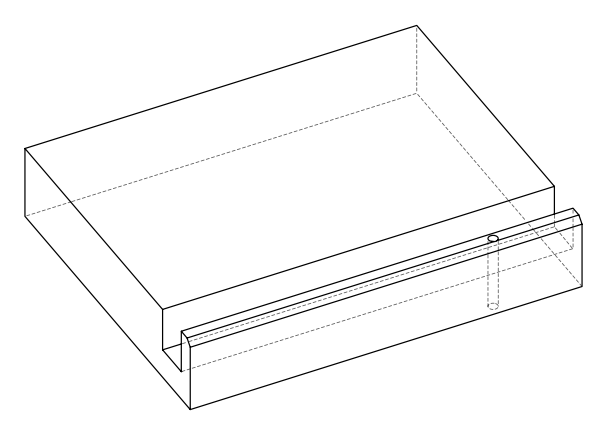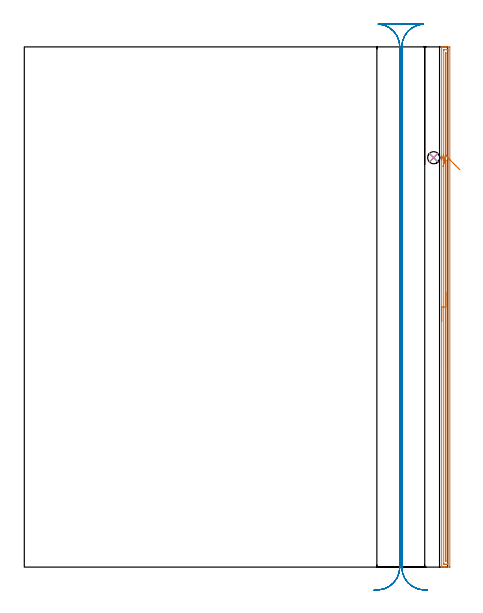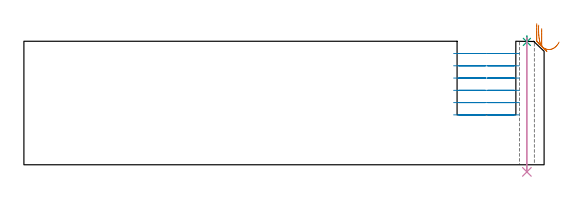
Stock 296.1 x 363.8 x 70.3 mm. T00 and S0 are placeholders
(PLAN: 4 operations, 3 tool changes, 19.8 min)
(1 AREA_MILL | FG_CHAMFER_SURFACE | UGT0205_001 | 8.98 min | 5916 mm3)
(2 MILL_RECTANGULAR_SLOT | SLOT_RECTANGULAR | UGT0201_004 | Follow Part, ap 8, ae 75% | 10.44 min | 509293 mm3)
(3 SPOT_DRILL | STEP1HOLE | NXT0321_9005460120000 | 0.03 min | 47 mm3)
(4 DRILL_THROUGH_HOLE_INTO_CENTER | STEP1HOLE | UGT0301_480 | 0.31 min | 4018 mm3)
(TOOL UGT0205_001 | Chamfer Mill 20 x 3 x 45 deg. | D20 FL50 Z2)
(TOOL UGT0201_004 | End Mill 32 mm | D32 FL53 Z6)
(TOOL NXT0321_9005460120000 | NC Spot Drill, 142deg, 12mm, Carbide, Uncoated | D12 PA142 FL30 Z2)
(TOOL UGT0301_480 | Carbide Drill 8.5 mm | D8.5 PA118 FL75 Z2)
(OP 1 AREA_MILL)
G17 G21 G94 G90
T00 M6
G54
G17 G0 G90 X291.905 Y171.91 S1061 M3
G43 Z80.3 H0
Z80.295
G94 G1 Y171.948 Z79.423 F250.
Y172.062 Z78.558
Y172.251 Z77.707
Y172.513 Z76.875
Y172.847 Z76.069
Y173.25 Z75.295
Y173.719 Z74.559
Y174.25 Z73.867
Y174.839 Z73.224
Y175.482 Z72.634
Y176.174 Z72.103
Y176.91 Z71.634
Y177.684 Z71.232
Y178.49 Z70.898
Y179.322 Z70.635
Y180.174 Z70.447
Y181.038 Z70.333
Y181.91 Z70.295
X291.908 Y284.75 Z70.291
X291.912 Y285.171 Z70.279
X291.942 Y285.364 Z70.256
X291.955 Y285.439 Z70.243
X291.973 Y285.562 Z70.224
X292.005 Y285.798 Z70.185
X292.019 Y285.884 Z70.174
X292.039 Y286.107 Z70.156
X292.044 Y286.265 Z70.154
X292.045 Y286.314 Z70.152
Y286.331 Z70.153
X292.035 Y286.556 Z70.158
X292.028 Y286.624 Z70.165
X292.011 Y286.78 Z70.179
X292.007 Y286.803 Z70.183
X291.965 Y287.063 Z70.231
X291.927 Y287.278 Z70.268
X291.917 Y287.339 Z70.278
X291.913 Y287.436 Z70.282
X291.907 Y287.807 Z70.29
X291.908 Y288.121 Z70.292
X291.9 Y363.633 Z70.3
X291.903 Y363.79 Z70.288
X291.961 Y363.793 Z70.23
X292.362 Y363.8 Z69.838
X292.741 Z69.458
X293.41 Z68.785
X294.638 Z67.559
X295.197 Z66.998
X295.81 Z66.385
X297.596 Y363.799 Z64.6
X297.6 Y363.186
Y0.614
X297.597 Y0.002
X297.596 Y0.001
X295.197 Y0. Z66.998
X294.638 Z67.559
X294.303 Z67.893
X293.744 Z68.452
X293.41 Z68.785
X292.362 Z69.838
X291.964 Z70.228
X291.914 Z70.276
X291.902 Y0.008 Z70.288
X291.9 Y0.167 Z70.3
X291.905 Y181.91 Z70.295
X293.32 Z68.88
X293.323 Y283.794 Z68.877
X293.324 Y284.599 Z68.876
X293.325 Y284.685 Z68.875
X293.33 Y284.887 Z68.87
X293.354 Y285.075 Z68.846
X293.41 Y285.499 Z68.79
X293.455 Y286.34 Z68.745
X293.454 Y286.385 Z68.746
X293.41 Y287.11 Z68.79
X293.381 Y287.307 Z68.819
X293.344 Y287.558 Z68.856
X293.33 Y287.769 Z68.87
X293.324 Y288.171 Z68.876
X293.323 Y288.258 Z68.877
X293.315 Y361.495 Z68.885
X293.317 Y361.591 Z68.883
X293.321 Y361.774 Z68.879
X293.41 Y361.79 Z68.79
X293.906 Y361.798 Z68.294
X295.197 Y361.8 Z67.003
X295.69 Z66.51
X296.09 Y361.796 Z66.11
X296.147 Y361.794 Z66.053
X296.175 Y361.791 Z66.025
X296.179 Y361.687 Z66.021
X296.184 Y361.496 Z66.016
X296.185 Y361.4 Z66.015
X296.186 Y361.305 Z66.014
X296.185 Y2.304 Z66.015
X296.183 Y2.208 Z66.017
X296.179 Y2.025 Z66.021
X296.09 Y2.01 Z66.11
X295.594 Y2.002 Z66.606
X294.303 Y2. Z67.897
X293.809 Z68.391
X293.41 Y2.004 Z68.79
X293.353 Y2.006 Z68.847
X293.325 Y2.009 Z68.875
X293.321 Y2.113 Z68.879
X293.316 Y2.304 Z68.884
X293.315 Y2.4 Z68.885
X293.314 Y2.495 Z68.886
X293.32 Y181.91 Z68.88
X294.734 Z67.466
X294.737 Y284.165 Z67.463
X294.74 Y284.599 Z67.46
X294.741 Y284.633 Z67.459
X294.752 Y284.735 Z67.448
X294.764 Y284.599 Z67.436
X294.771 Y284.166 Z67.429
Y284.131
Y4.611
X294.767 Y4.186 Z67.433
X294.765 Y4.144 Z67.435
X294.751 Y4.053 Z67.449
X294.735 Y4.186 Z67.465
X294.733 Y4.229 Z67.467
X294.729 Y4.653 Z67.471
X294.734 Y181.91 Z67.466
Y182.781 Z67.504
Y183.646 Z67.618
Y184.498 Z67.807
Y185.33 Z68.069
Y186.136 Z68.403
Y186.91 Z68.806
Y187.646 Z69.274
Y188.338 Z69.806
Y188.981 Z70.395
Y189.57 Z71.038
Y190.102 Z71.73
Y190.57 Z72.466
Y190.973 Z73.24
Y191.307 Z74.046
Y191.569 Z74.878
Y191.758 Z75.729
Y191.872 Z76.594
Y191.91 Z77.466
G0 Z80.3
X304.626 Y277.851
Z69.822
G1 X304.248 Y278.229 Z69.132
X303.83 Y278.648 Z68.492
X303.373 Y279.104 Z67.905
X302.882 Y279.595 Z67.377
X302.36 Y280.117 Z66.912
X301.811 Y280.666 Z66.513
X301.24 Y281.236 Z66.183
X300.651 Y281.826 Z65.924
X300.048 Y282.428 Z65.74
X299.436 Y283.04 Z65.63
X298.819 Y283.657 Z65.596
X298.203 Y284.273 Z65.638
X297.592 Y284.884 Z65.756
X296.99 Y285.485 Z65.949
X296.403 Y286.073 Z66.215
X295.834 Y286.641 Z66.552
X295.288 Y287.187 Z66.959
X294.769 Y287.706 Z67.431
X294.768 Y287.707 Z67.432
X294.744 Y287.952 Z67.456
X294.738 Y288.171 Z67.462
X294.737 Y288.206 Z67.463
X294.729 Y358.721 Z67.471
X294.73 Y359.188 Z67.47
X294.734 Y359.614 Z67.466
X294.736 Y359.655 Z67.464
X294.749 Y359.746 Z67.451
X294.764 Y359.614 Z67.436
X294.771 Y359.189 Z67.429
Y359.146
Y288.171
X294.77 Y287.709 Z67.43
X294.769 Y287.706 Z67.431
X294.571 Y286.89 Z67.668
X294.378 Y286.097 Z67.978
X294.193 Y285.334 Z68.357
X294.016 Y284.606 Z68.803
X293.849 Y283.918 Z69.314
X293.693 Y283.276 Z69.883
X293.55 Y282.685 Z70.508
X293.419 Y282.149 Z71.184
X293.304 Y281.672 Z71.906
X293.203 Y281.258 Z72.667
X293.119 Y280.91 Z73.463
X293.051 Y280.631 Z74.286
X293. Y280.423 Z75.132
X292.967 Y280.287 Z75.993
X292.952 Y280.224 Z76.863
X292.955 Y280.236 Z77.735
X292.976 Y280.321 Z78.603
X293.014 Y280.48 Z79.46
G0 Z80.3
M5
M2
(OP 2 MILL_RECTANGULAR_SLOT)
G17 G21 G94 G90
T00 M6
G54
G17 G0 G90 X282.015 Y-16.154 S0 M3
G43 Z80.3 H0
Z63.317
G94 G1 X279.021 Y-15.97 F250.
G2 X264. Y0. R16. F500.
G1 Y363.8
G2 X279.02 Y379.77 R16.
G1 Y379.8
X247.58
Y379.77
G2 X262.6 Y363.8 R16.
G1 Y0.
G2 X247.579 Y-15.97 R16.
G1 X244.585 Y-16.154 F250.
G0 X282.015 Z56.333
G1 X279.021 Y-15.97
G2 X264. Y0. R16. F500.
G1 Y363.8
G2 X279.02 Y379.77 R16.
G1 Y379.8
X247.58
Y379.77
G2 X262.6 Y363.8 R16.
G1 Y0.
G2 X247.579 Y-15.97 R16.
G1 X244.585 Y-16.154 F250.
G0 X282.015 Z49.35
G1 X279.021 Y-15.97
G2 X264. Y0. R16. F500.
G1 Y363.8
G2 X279.02 Y379.77 R16.
G1 Y379.8
X247.58
Y379.77
G2 X262.6 Y363.8 R16.
G1 Y0.
G2 X247.579 Y-15.97 R16.
G1 X244.585 Y-16.154 F250.
G0 X282.015 Z42.367
G1 X279.021 Y-15.97
G2 X264. Y0. R16. F500.
G1 Y363.8
G2 X279.02 Y379.77 R16.
G1 Y379.8
X247.58
Y379.77
G2 X262.6 Y363.8 R16.
G1 Y0.
G2 X247.579 Y-15.97 R16.
G1 X244.585 Y-16.154 F250.
G0 X282.015 Z35.383
G1 X279.021 Y-15.97
G2 X264. Y0. R16. F500.
G1 Y363.8
G2 X279.02 Y379.77 R16.
G1 Y379.8
X247.58
Y379.77
G2 X262.6 Y363.8 R16.
G1 Y0.
G2 X247.579 Y-15.97 R16.
G1 X244.585 Y-16.154 F250.
G0 X282.015 Z28.4
G1 X279.021 Y-15.97
G2 X264. Y0. R16. F500.
G1 Y363.8
G2 X279.02 Y379.77 R16.
G1 Y379.8
X247.58
Y379.77
G2 X262.6 Y363.8 R16.
G1 Y0.
G2 X247.579 Y-15.97 R16.
G1 X244.585 Y-16.154 F250.
G0 Z80.3
M5
M2
(OP 3 SPOT_DRILL)
G17 G21 G94 G90
T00 M6
G54
G17 G0 G90 X286.3 Y286.3 S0 M3
G43 Z80.3 H0
G94 G81 G98 Z69.934 F250. R73.3
G80
M5
M2
(OP 4 DRILL_THROUGH_HOLE_INTO_CENTER)
G17 G21 G94 G90
T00 M6
G54
G17 G0 G90 X286.3 Y286.3 S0 M3
G43 Z80.3 H0
G94 G73 G98 Z-4.054 F250. Q8.262 R72.3
G80
M5
M2
